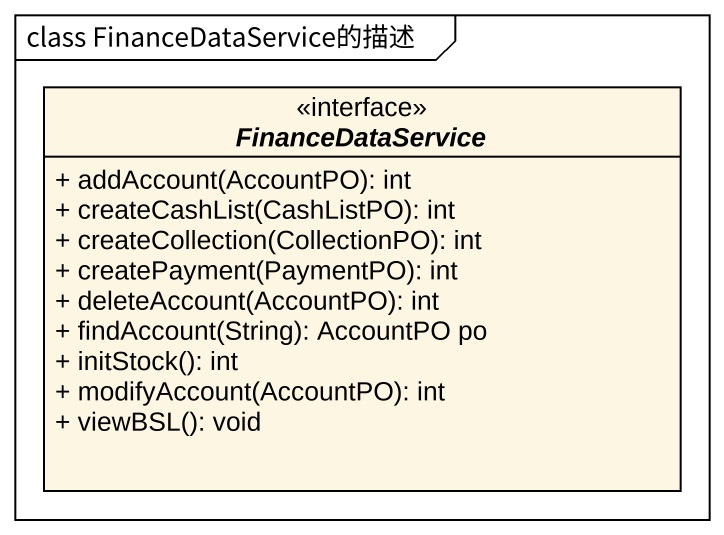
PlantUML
@startuml
mainframe class FinanceDataService的描述
hide circle
hide empty members
skinparam classAttributeIconSize 0
interface FinanceDataService <<interface>> {
  + addAccount(AccountPO): int
  + createCashList(CashListPO): int
  + createCollection(CollectionPO): int
  + createPayment(PaymentPO): int
  + deleteAccount(AccountPO): int
  + findAccount(String): AccountPO po
  + initStock(): int
  + modifyAccount(AccountPO): int
  + viewBSL(): void
}
@enduml
